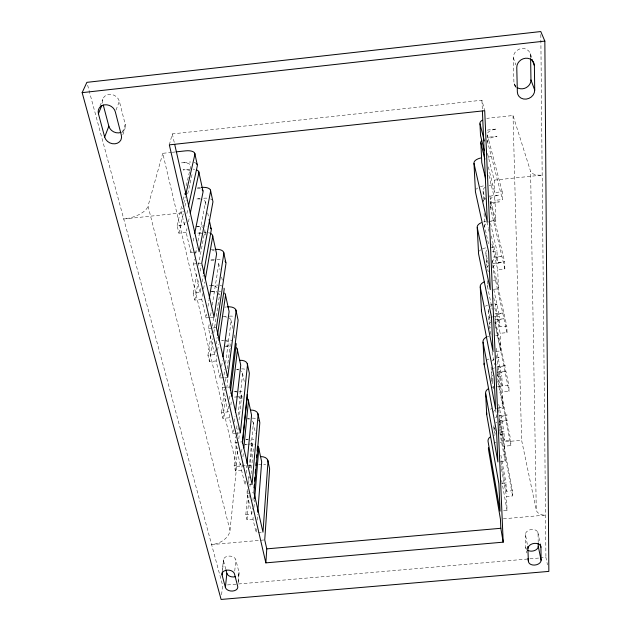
<?xml version="1.0" encoding="UTF-8"?>
<svg xmlns="http://www.w3.org/2000/svg" width="631" height="631" viewBox="0 0 631 631"><rect width="100%" height="100%" fill="white"/><g stroke="black" fill="none" stroke-linecap="round" stroke-linejoin="round"><path stroke-width="0.47" stroke-dasharray="3.15 2.37" d="M256.454 528.865L256.154 532.777L252.976 519.155L253.22 516.237M257.14 520.062L257.598 514.194M253.938 507.474L254.585 499.681M252.976 519.155L247.021 519.692L245.822 514.651L251.801 514.107L252.29 508.278M252.944 500.501L253.189 497.583M247.021 519.692L249.174 495.335M249.947 486.564L250.207 483.646M251.067 473.905L253.22 449.548A8.802 5.75 -13.9 0 0 251.067 445.62M238.202 582.776L239.062 573.39M251.801 514.107L246.958 493.308L247.486 487.432M248.204 479.599L248.559 475.679M249.269 467.847L253.276 423.787A8.96 5.695 -13.3 0 0 252.361 420.987M245.822 514.651L247.92 491.304M248.622 483.52L249.237 476.713M250.026 467.957L252.132 444.618A8.834 5.734 -13.8 0 0 249.971 440.698M238.139 581.687L238.999 572.301L235.82 559.8A6.239 4.243 3.7 0 0 228.596 556.092A6.239 4.243 3.7 0 0 223.555 560.872L222.546 570.235M245.388 481.098L245.017 485.002L241.602 470.355L242.186 464.526M246.114 473.289L246.847 465.473M234.748 571.031L235.82 559.8M242.951 456.765L243.432 451.914M241.602 470.355L235.426 470.923L234.14 465.497L240.34 464.921L240.734 461.048M241.61 452.332L242.099 447.489M263.766 539.994L211.606 544.6A17.313 12.092 -17.7 0 0 230 530.363L236.68 466.506L162.774 153.317L171.316 152.394M221.599 594.749L222.601 585.339L87.638 85.193M235.426 470.923L237.887 447.616M238.81 438.876L239.323 434.025M222.159 571.931L223.477 559.76M234.14 465.497L236.641 442.244M237.366 435.461L238.202 427.708M239.039 419.962L241.539 396.71A9.142 5.608 -13.2 0 0 239.362 392.892M240.34 464.921L235.118 442.52L235.757 436.684M236.609 428.899L237.138 424.032M238.092 415.277L242.556 374.412A9.276 5.545 -12.8 0 0 240.34 370.642M236.704 433.221L233.036 433.568L233.47 429.687M234.346 421.942L235 416.121M233.036 433.568L229.353 417.769L229.936 412.895M230.859 405.086L231.443 400.212M229.353 417.769L222.94 418.377L221.544 412.524L227.988 411.909L228.698 406.072M229.518 399.265L230.347 392.45M222.94 418.377L225.772 395.929M226.758 388.12L228.114 377.377M221.544 412.524L224.549 389.161M225.551 381.376L226.3 375.54M227.184 368.725L230.181 345.362A9.465 5.442 -12.7 0 0 226.19 340.977M227.988 411.909L222.349 387.718L222.988 382.843M224.013 375.043L224.786 369.198M225.551 363.346L231.064 321.431A9.615 5.363 -12.3 0 0 228.824 317.803M223.91 377.677L220.093 378.04L220.882 372.227M221.67 366.406L222.459 360.593M220.093 378.04L216.117 360.964L216.954 355.111M217.648 350.244L218.492 344.392M216.117 360.964L209.445 361.61L207.938 355.269L214.635 354.614L215.345 349.763M216.196 343.942L217.19 337.143M209.445 361.61L212.939 338.555M213.806 332.797L219.336 296.294A9.78 5.261 -12.3 0 0 218.468 293.707M207.938 355.269L211.393 332.939M212.442 326.14L213.791 317.401M214.635 354.614L208.53 328.412L209.145 324.531M210.533 315.815L211.456 309.995M212.229 305.152L218.697 264.452A9.978 5.143 -11.8 0 0 217.813 261.928M209.61 317.567L206.085 317.921L206.716 314.072M207.985 306.374L209.09 299.638M206.085 317.921L201.762 299.386L202.772 293.596M203.608 288.777L204.783 282.025M201.762 299.386L194.821 300.08L193.189 293.202L200.161 292.492L201.186 286.734M202.038 281.939L203.229 275.226M194.821 300.08L198.71 278.847M200.122 271.133L201.179 265.343M193.189 293.202L197.132 272.071M198.394 265.351L204.854 230.788A10.199 4.985 -11.8 0 0 204.76 229.479L205.801 234.164M200.161 292.492L193.52 264.01L194.451 259.246M195.555 253.528L196.667 247.809M197.96 241.129L205.359 202.993A10.364 4.859 -11.4 0 0 201.163 199.167M192.7 252.408L190.862 252.597L191.635 248.764M193.173 241.081L193.946 237.248M190.862 252.597L186.161 232.413L186.981 228.58M188.409 221.875L189.639 216.125M186.161 232.413L178.92 233.17L177.137 225.669L184.41 224.912L185.451 220.148M186.91 213.491L187.951 208.727M178.92 233.17L183.858 211.109M184.93 206.313L186.216 200.555M187.722 193.843L192.234 173.706A10.561 4.709 -11.3 0 0 192.163 172.468M184.41 224.912L181.618 212.915L182.698 208.135M183.787 203.348L185.301 196.651M177.137 225.669L181.933 204.712M183.029 199.948L184.552 193.275M186.295 185.656L190.657 166.6A10.609 4.669 -11.3 0 0 181.476 162.845L188.062 162.135A10.609 4.677 -11.1 0 1 190.688 162.017M169.329 144.862L172.31 133.922L481.918 100.219L484.711 110.693M230 530.363L148.033 206.037L162.774 153.317M122.84 134.655L125.096 128.306M122.319 132.51L125.23 124.386L119.362 101.299A8.795 7.588 28.2 0 0 109.037 94.358A8.795 7.588 28.2 0 0 102.774 103.137M115.994 110.086L119.362 101.299M99.943 106.111L102.853 99.099M172.271 152.292L175.118 151.984M503.349 518.824L545.507 515.093A8.085 5.774 2.7 0 1 536.263 510.029L530.6 171.427L513.027 115.505L489.498 118.044A10.861 4.748 -4 0 0 486.777 118.494M189.631 169.203L183.069 169.905A10.561 4.709 -11.3 0 1 189.994 170.559M197.613 187.841L200.429 187.549M488.157 157.024L491.06 156.717A10.617 4.938 -3.7 0 0 488.394 157.166M199.988 198.631L196.257 199.025A10.364 4.859 -11.4 0 1 200.421 199.049M181.618 212.915L123.739 218.989A21.628 9.899 -13 0 0 148.033 206.037M487.471 153.404L494.223 180.119L542.187 175.087A10.159 4.78 -2.4 0 1 530.6 171.427M489.348 185.277L492.196 184.978A10.435 5.072 -3.5 0 0 489.577 185.427M488.323 166.892L494.704 192.55L502.213 191.761L502.473 199.546L495.004 200.319L488.646 174.471M195.902 226.663L202.243 226.008A10.191 4.993 -11.6 0 1 207.078 226.174M200.989 232.823L197.385 233.194A10.159 5.009 -11.8 0 1 202.18 233.375M211.227 249.789L214.84 249.419M490.847 221.008L493.631 220.716A10.206 5.229 -3.2 0 0 491.068 221.158M193.622 252.313L198.221 251.84M488.244 222.002L495.816 221.221L495.004 200.319M214.319 259.688L209.831 260.153A9.978 5.143 -11.8 0 1 214.564 260.358M193.52 264.01L197.172 263.64M198.087 263.545L201.739 263.174M491.028 247.249L494.68 246.879A10.041 5.34 -2.9 0 0 492.164 247.313M492.338 251.595L496.983 251.122L497.425 262.504L504.611 261.786L504.855 268.909L497.701 269.634L491.439 241.981M211.014 285.598L215.384 285.157A9.812 5.245 -12 0 1 217.829 285.094M210.644 291.837L216.725 291.222M224.715 307.147L226.458 306.966M493.332 280.274L496.013 280.006A9.828 5.466 -2.6 0 0 493.552 280.432M210.494 317.48L214.019 317.133M493.915 289.25L498.443 288.801L497.701 269.634M222.42 316.857L226.75 316.431M208.53 328.412L212.032 328.065M212.907 327.978L216.409 327.631M489.948 304.978L496.991 304.284A9.67 5.553 -2.4 0 0 494.562 304.71M224.21 340.432L221.686 340.685A9.465 5.442 -12.7 0 1 224.044 340.637M225.054 340.354L227.586 340.101A9.465 5.45 -12.5 0 1 232.098 340.393M492.385 316.967L499.515 316.265L499.918 326.732L506.811 326.061L507.032 332.616L500.178 333.286L494.538 306.587M225.898 346.033L228.832 345.749A9.426 5.466 -12.6 0 1 230.425 345.678M495.643 335.329L498.23 335.077A9.473 5.655 -2.1 0 0 495.856 335.495M237.004 369.332L238.912 369.143M224.865 377.583L227.72 377.306M495.966 351.404L500.864 350.931L500.178 333.286M222.349 387.718L229.929 386.992M237.043 391.457L233.249 391.819A9.142 5.608 -13.2 0 1 237.611 392.159M236.325 396.899L240.111 396.536A9.102 5.632 -13.1 0 1 242.391 396.513M497.993 376.612L501.842 376.25L502.221 385.904L508.838 385.273L509.051 391.33L502.457 391.954L496.912 364.15M497.433 386.637L500.288 386.361A9.149 5.805 -1.4 0 0 498.001 386.779M247.833 418.542L249.679 418.369M498.324 407.713L501.14 407.445A9.015 5.853 -1.2 0 0 498.876 407.855M237.619 433.134L240.372 432.882M496.502 408.864L503.088 408.249L502.457 391.954M245.877 439.389L248.638 439.129M235.118 442.52L242.414 441.842M500.375 434.42L502.221 434.254A8.842 5.916 -0.8 0 0 499.997 434.656M498.443 409.614L504.343 440.588L510.716 440.004L510.905 445.604L504.563 446.188L499.302 418.448M236.68 466.506L251.974 465.094M258.663 464.479L261.534 464.219M500.044 442.252L521.616 440.264L536.263 510.029M249.442 484.6L252.092 484.356M500.62 461.703L505.147 461.285L504.563 446.188M246.958 493.308L253.102 492.748M501.535 483.393L505.991 482.991L506.314 491.281L512.451 490.729L512.632 495.934L506.519 496.479L500.919 465.686M258.103 532.603L261.999 532.256M503.57 510.818L507.064 510.511L506.519 496.479M227.499 584.921L539.055 558.033M540.041 557.946L545.918 557.433L547.479 564.879M497.196 357.832L499.137 357.667A9.331 5.718 -1.8 0 0 496.794 358.092M500.296 431.959L503.995 431.651L504.343 440.588M530.253 53.651L531.98 58.131M515.787 87.37L513.91 81.785L513.303 57.658A8.889 7.982 -32.1 0 1 521.774 48.477A8.889 7.982 -32.1 0 1 530.576 55.749L531.27 57.539M513.303 57.658L515.827 64.867M514.257 83.813L515.819 88.474M223.555 560.872L225.677 568.894M487.266 130.167A10.79 4.803 -3.9 0 1 489.971 129.718L496.763 128.984A10.798 4.803 -3.7 0 0 487.369 134.805L502.213 191.761M487.369 134.805L487.676 142.149L502.473 199.546M489.703 195.713L495.816 221.221M490.027 196.202A10.364 5.119 -3.4 0 1 492.63 195.76L499.153 195.082A10.38 5.119 -3.2 0 0 490.145 201.147L504.611 261.786M490.145 201.147L490.429 207.922L504.855 268.909M485.278 187.178A10.435 5.072 -3.5 0 0 483.078 191.004L485.065 199.593M490.579 223.453L496.983 251.122M491.368 235.962L497.425 262.504M172.31 133.922L174.274 142.543M486.911 221.954L488.205 227.673M488.418 228.627L489.064 231.49M484.103 213.412L484.726 226.868L488.733 244.97M492.117 260.217L506.811 326.061M218.839 293.178L219.225 294.922M241.389 395.243L242.359 399.636M251.974 443.12L253.063 448.049M507.032 332.616L492.977 268.767L492.716 262.48A9.986 5.379 -2.6 0 1 501.369 256.225L495.083 256.864A9.97 5.379 -2.8 0 0 492.582 257.298M205.272 201.723L206.282 206.392M207.702 212.931L208.711 217.608M218.586 263.111L219.998 269.618M221.607 277.056L222.412 280.771M230.93 320.027L232.752 328.428M234.164 334.958L234.977 338.697M242.407 372.96L244.457 382.41M253.11 422.305L255.516 433.379M486.69 250.349A10.041 5.34 -2.9 0 0 485.933 253.102L488.197 263.632M493.75 289.471L499.515 316.265M485.933 253.102L486.391 263.119L488.236 271.795M493.773 297.816L499.918 326.732M494.956 313.986A9.615 5.584 -2.3 0 1 497.362 313.56L503.428 312.96A9.623 5.584 -2.1 0 0 495.098 319.373L508.838 385.273M487.195 280.685L487.455 286.324L492.259 309.474M494.862 322.007L500.864 350.931M495.343 325.21L509.051 391.33M537.817 532.233L540.16 543.528M488.615 309.222A9.67 5.553 -2.4 0 0 488.575 310.665L490.524 320.311M496.187 348.28L501.842 376.25M488.575 310.665L489.001 319.972L490.532 327.615M496.092 355.324L502.221 385.904M490.989 334.43L489.27 325.801A9.575 5.6 -2.2 0 1 491.257 321.636M497.157 366.729A9.276 5.75 -1.7 0 1 499.484 366.311L505.336 365.751A9.284 5.742 -1.5 0 0 497.315 372.274L510.716 440.004M497.733 378.663L510.905 445.604M492.077 352.169L494.546 364.742M497.772 381.179L503.088 408.249M538.196 542.597L538.054 533.345A6.357 4.362 -8.4 0 0 531.641 529.512A6.357 4.362 -8.4 0 0 525.418 534.457L527.571 545.57M498.75 404.353L503.995 431.651M525.418 534.457L525.749 547.385L526.814 552.961M491.163 367.061L491.431 372.834L492.906 380.58M492.361 375.303A9.236 5.758 -1.6 0 0 491.675 378.269L493.671 388.791M499.216 415.924A8.96 5.876 -1 0 1 501.464 415.513L507.119 414.985A8.968 5.876 -0.8 0 0 499.381 421.595L512.451 490.729M499.381 421.595L499.594 426.666L512.632 495.934M495.414 409.29L496.857 416.996M499.2 429.514L499.563 431.438M499.744 432.401L505.147 461.285M500.888 455.219L505.991 482.991M494.743 427.881L495.272 430.768M500.88 461.506L506.314 491.281M493.955 425.657A8.929 5.884 -1 0 0 493.923 427.195L495.327 434.893M501.677 480.53L507.064 510.511M483.078 191.004L483.441 198.875M483.488 199.861L483.575 201.825M491.675 378.269L491.857 382.173M493.923 427.195L494.191 433.063M481.918 100.219L482.352 110.046M495.098 319.373L495.177 321.313M497.315 372.274L497.465 375.895M494.223 180.119L494.704 192.55M513.027 115.505L521.616 440.264M530.576 55.749L530.608 57.681M540.814 34.5L545.918 557.433M493.552 435.256A8.834 5.916 -1.1 0 1 495.019 434.94M495.761 422.849A8.929 5.884 -1 0 1 496.818 422.092M499.429 420.987A8.929 5.884 -1 0 1 501.669 420.577L507.3 420.057A8.937 5.884 -0.7 0 0 499.594 426.666M495.532 417.785A8.96 5.876 -1 0 1 497.196 416.697M263.711 464.219A8.66 5.813 -13.6 0 1 265.706 464.613M247.305 418.787A8.96 5.695 -13.3 0 1 249.355 419.165M246.248 439.547A8.834 5.734 -13.8 0 1 247.628 439.768M247.352 444.469A8.802 5.75 -13.9 0 0 245.151 444.476L250.649 443.964A8.802 5.758 -13.6 0 1 254.23 444.169M491.328 387.41A9.134 5.805 -1.7 0 1 493.623 387M497.386 372.148A9.236 5.758 -1.6 0 1 499.705 371.73L505.534 371.178A9.252 5.758 -1.4 0 0 497.559 376.202M491.431 372.834A9.276 5.75 -1.7 0 1 491.462 371.336M493.347 368.575A9.276 5.75 -1.7 0 1 494.444 367.826M487.487 336.646A9.465 5.655 -2.3 0 1 488.946 336.165M495.193 319.807A9.575 5.6 -2.2 0 1 497.599 319.381L503.633 318.789A9.583 5.6 -2 0 0 495.367 323.742M489.001 319.972A9.615 5.584 -2.3 0 1 489.719 317.093M490.587 306.532A9.67 5.553 -2.4 0 1 492.385 305.475M487.455 286.324A9.828 5.466 -2.6 0 1 487.495 284.904M486.391 263.119A9.97 5.379 -2.8 0 1 488.473 259.096M484.726 226.868A10.206 5.229 -3.2 0 1 486.864 222.94M483.638 221.923A10.191 5.229 -3.4 0 1 486.201 221.481M490.429 207.922A10.333 5.151 -3.1 0 1 499.397 201.841L492.898 202.512A10.325 5.151 -3.3 0 0 490.311 202.961M483.63 200.484A10.364 5.119 -3.4 0 1 485.76 197.968M487.676 142.149A10.751 4.843 -3.7 0 1 497.031 136.304L490.263 137.03A10.743 4.843 -3.8 0 0 487.574 137.479M252.29 418.148A8.96 5.695 -13 0 1 255.831 418.558M236.451 369.577A9.276 5.545 -12.8 0 1 238.565 369.924M234.432 397.08A9.102 5.624 -13.3 0 1 236.712 397.057M238.786 397.42A9.102 5.624 -13.3 0 1 241.815 399.21M241.61 368.906A9.268 5.553 -12.5 0 1 245.27 369.277M224.817 316.801A9.615 5.363 -12.3 0 1 227.002 317.125M225.306 346.277A9.433 5.458 -12.8 0 1 230.552 348.336M229.353 316.17A9.607 5.371 -12.1 0 1 233.943 316.439M211.464 291.774A9.78 5.261 -12.3 0 1 217.119 292.737M219.162 291.159A9.773 5.269 -12.1 0 1 220.676 291.325M217.017 259.42A9.97 5.151 -11.6 0 1 221.757 259.625M196.762 226.592A10.199 4.985 -11.8 0 1 202.622 227.436M204.554 232.468A10.151 5.016 -11.6 0 1 206.219 232.453M208.506 232.721A10.151 5.016 -11.6 0 1 210.415 233.328M204.073 233.983A10.159 5.009 -11.8 0 1 205.454 234.89M212.371 250.357A10.041 5.095 -11.8 0 1 214.264 250.98M203.71 198.244A10.364 4.867 -11.2 0 1 207.891 198.26M210.573 198.954A10.364 4.867 -11.2 0 1 211.984 199.822M193.07 169.124A10.561 4.709 -11.2 0 1 194.616 169.305M197.266 188.172A10.435 4.811 -11.3 0 1 200.737 188.929M476.263 189.174A10.419 5.072 -3.7 0 1 477.675 187.975M480.365 186.689A10.419 5.072 -3.7 0 1 484.6 185.774M493.915 443.017A8.787 5.939 -1 0 1 496.116 442.607M493.347 412.516A9.015 5.853 -1.2 0 1 495.177 409.716M491.723 361.24A9.331 5.718 -1.8 0 1 494.688 358.858M486.722 267.986A9.93 5.403 -2.8 0 1 488.757 265.359M492.843 263.553A9.93 5.403 -2.8 0 1 495.335 263.119L501.598 262.488A9.946 5.403 -2.6 0 0 493.008 267.355M479.363 251.091A10.025 5.34 -3.2 0 1 480.712 249.852M482.581 248.819A10.025 5.34 -3.2 0 1 486.517 247.723M485.334 306.177A9.662 5.553 -2.6 0 1 487.518 305.404M486.146 360.514A9.323 5.718 -2.1 0 1 489.995 358.668M490.271 409.243A9 5.86 -1.5 0 1 492.306 408.47M193.772 162.38A10.609 4.677 -11.1 0 1 196.454 163.603M220.053 285.393A9.812 5.245 -12 0 1 221.907 286.048M209.271 285.78A9.82 5.237 -12.2 0 1 217.119 287.626M238.944 391.275A9.134 5.616 -13 0 1 243.321 391.614M251.769 439.034A8.834 5.742 -13.6 0 1 253.796 439.421M238.999 572.301A6.176 4.165 3.4 0 1 236.877 576.142M125.23 124.386A8.637 7.422 25.8 0 1 122.816 131.406M526.633 549.451A6.286 4.275 -8.2 0 1 525.749 547.385M516.032 86.668A8.739 7.793 -29.1 0 1 513.91 81.785"/><path stroke-width="0.95" d="M265.848 562.868L169.329 144.862L484.711 110.693L503.191 542.163L265.848 562.868L266.779 548.867L264.736 539.907L269.595 469.354A8.66 5.813 -13.6 0 0 269.413 467.839L267.804 460.267M257.756 512.238L261.644 462.357A8.716 5.789 -13.8 0 0 261.471 460.851L258.584 447.537M254.664 498.703L258.749 449.035A8.802 5.758 -13.6 0 0 257.842 446.196M254.009 487.858L254.254 484.939M254.577 481.051L254.908 477.162M255.232 473.274L255.555 469.377M255.886 465.489L256.131 462.57M256.541 457.712L256.785 454.793M257.109 450.905L257.44 447.016M247.029 463.525L251.517 415.695A9.008 5.671 -13.2 0 0 251.359 414.22L248.267 399.975M243.818 448.026L248.425 401.442A9.102 5.632 -13.1 0 0 247.518 398.666M242.493 443.617L247.281 396.158A9.134 5.616 -13 0 0 247.123 394.698M225.393 587.437L222.041 574.92A6.326 4.259 3.6 0 1 227.144 570.132A6.326 4.259 3.6 0 1 234.472 573.839L237.706 586.373A6.255 4.172 3.3 0 1 232.642 591.042A6.255 4.172 3.3 0 1 225.393 587.437L226.852 573.358L225.914 569.785M222.041 574.92L222.341 572.112M235.434 412.248L240.679 365.735A9.331 5.521 -12.7 0 0 240.529 364.292L237.217 349.022M231.908 396.307L237.359 350.45A9.426 5.466 -12.6 0 0 236.459 347.76M230.583 390.51L236.128 344.778A9.465 5.45 -12.5 0 0 235.986 343.359M222.988 356.712L229.037 312.108A9.67 5.332 -12.2 0 0 228.911 310.72L225.346 294.298M219.044 340.495L225.472 295.679A9.773 5.269 -12.1 0 0 224.581 293.092M217.474 335.203L224.147 289.582A9.812 5.245 -12 0 0 224.029 288.217M209.247 298.676L216.52 254.411A10.041 5.095 -11.8 0 0 216.409 253.078L212.568 235.387M205.288 279.131L212.671 236.696A10.151 5.016 -11.6 0 0 210.415 233.328M203.568 273.302L211.251 230.126A10.191 4.993 -11.6 0 0 210.375 227.681M194.719 233.407L203.008 192.147A10.435 4.811 -11.3 0 0 202.141 189.789M190.254 213.246L198.852 172.997A10.561 4.709 -11.2 0 0 196.58 169.857M188.361 206.826L197.306 165.89A10.609 4.677 -11.1 0 0 196.454 163.603M185.735 194.734L194.845 154.54A10.68 4.614 -11.1 0 0 185.561 150.856L176.065 151.882M104.667 137.037L98.42 113.706A8.96 7.69 27.4 0 1 104.778 104.817A8.96 7.69 27.4 0 1 115.323 111.845L121.349 135.215A8.802 7.517 25.1 0 1 115.023 143.797A8.802 7.517 25.1 0 1 104.667 137.037L108.847 126.176L103.255 104.983M98.42 113.706L101.686 105.779M82.156 92.647L86.873 82.346L540.783 31.55L544.845 41.102L548.844 571.394L221.102 599.45L82.156 92.647L544.845 41.102M266.779 548.867L500.833 528.289L503.191 542.163M531.965 59.338L534.386 65.632L534.717 90.123A8.897 7.895 -28.1 0 1 526.183 99.106A8.897 7.895 -28.1 0 1 517.349 92.016L516.773 67.572A9.055 8.093 -31 0 1 525.426 58.257A9.055 8.093 -31 0 1 534.386 65.632M530.624 58.644L530.955 79.916L534.717 90.123M482.297 120.206A10.861 4.748 -4 0 0 479.994 123.818L484.332 140.997M484.308 150.738L480.53 135.539L479.994 123.818M481.705 140.358A10.743 4.843 -3.8 0 0 480.869 142.874L484.876 159.154M485.625 178.707L481.776 162.648L480.869 142.874M174.716 144.46L199.136 251.745L210.58 191.343A10.435 4.819 -11.1 0 0 201.368 187.446M480.672 157.987A10.601 4.945 -3.9 0 0 473.999 163.468L487.298 222.096L482.392 111.024M194.774 153.325L197.227 164.659M198.773 171.758L202.922 190.885M209.121 219.478L211.148 228.816M210.478 190.089L212.781 200.934A10.364 4.867 -11.2 0 1 212.884 202.204L201.739 263.174L214.019 317.133L223.808 253.662A10.033 5.103 -11.6 0 0 215.684 249.348M223.682 252.329L225.811 262.37M235.923 310.018L237.903 319.341A9.607 5.371 -12.1 0 1 238.045 320.737L229.929 386.992L240.372 432.882L247.455 365.073A9.323 5.529 -12.5 0 0 239.733 360.262M247.297 363.637L249.142 372.314A9.268 5.553 -12.5 0 1 249.3 373.757L242.414 441.842L252.092 484.356L258.071 415.072A9.008 5.679 -13 0 0 250.539 410.071M257.898 413.597L259.617 421.697M481.335 222.68A10.191 5.229 -3.4 0 0 477.249 227.641L490.287 289.613L488.623 251.974L475.435 191.808L473.999 163.468M540.349 544.458L540.925 547.235L541.098 560.225A6.373 4.283 -8.1 0 1 534.836 565.06A6.373 4.283 -8.1 0 1 528.415 561.322L527.879 558.53M538.211 543.528L538.251 546.304L541.098 560.225M484.174 281.915A9.812 5.466 -2.9 0 0 480.254 287.05L493.024 351.688L491.494 317.054L478.574 253.851L477.249 227.641M527.753 546.493L528.415 561.322M480.254 287.05L481.485 311.367L494.144 376.983L495.556 408.951L483.046 342.207A9.465 5.655 -2.3 0 1 486.809 336.938M483.046 342.207L484.19 364.757L496.589 432.267L497.898 461.947L485.641 393.555A9.134 5.805 -1.7 0 1 488.646 388.515M485.641 393.555L486.714 414.662L498.861 483.63L500.075 511.126L488.071 441.479A8.834 5.916 -1.1 0 1 489.916 437.117M500.833 528.289L500.422 519.076L488.465 449.256A8.787 5.939 -1 0 1 488.497 447.702M528.108 548.347A6.444 4.37 -8.3 0 1 534.433 543.386A6.444 4.37 -8.3 0 1 540.925 547.235M260.627 456.615A8.708 5.797 -13.5 0 1 267.986 461.774L262.977 532.17L253.985 492.669L259.791 423.18A8.96 5.695 -13 0 0 258.86 420.372M486.714 414.662A9 5.86 -1.5 0 1 486.753 413.131M484.19 364.757A9.323 5.718 -2.1 0 1 484.229 363.267M481.485 311.367A9.662 5.553 -2.6 0 1 481.54 309.916M227.334 306.879A9.67 5.34 -12 0 1 236.065 311.406L227.72 377.306L216.409 327.631L225.937 263.711A9.97 5.151 -11.6 0 0 225.03 261.187M235.521 576.679A6.176 4.165 3.4 0 1 226.852 573.358M121.042 132.376A8.637 7.422 25.8 0 1 108.847 126.176M538.251 546.304A6.286 4.275 -8.2 0 1 534.473 550.587A6.286 4.275 -8.2 0 1 527.65 550.256M530.955 79.916A8.739 7.793 -29.1 0 1 526.175 87.646A8.739 7.793 -29.1 0 1 517.097 87.528"/></g></svg>
